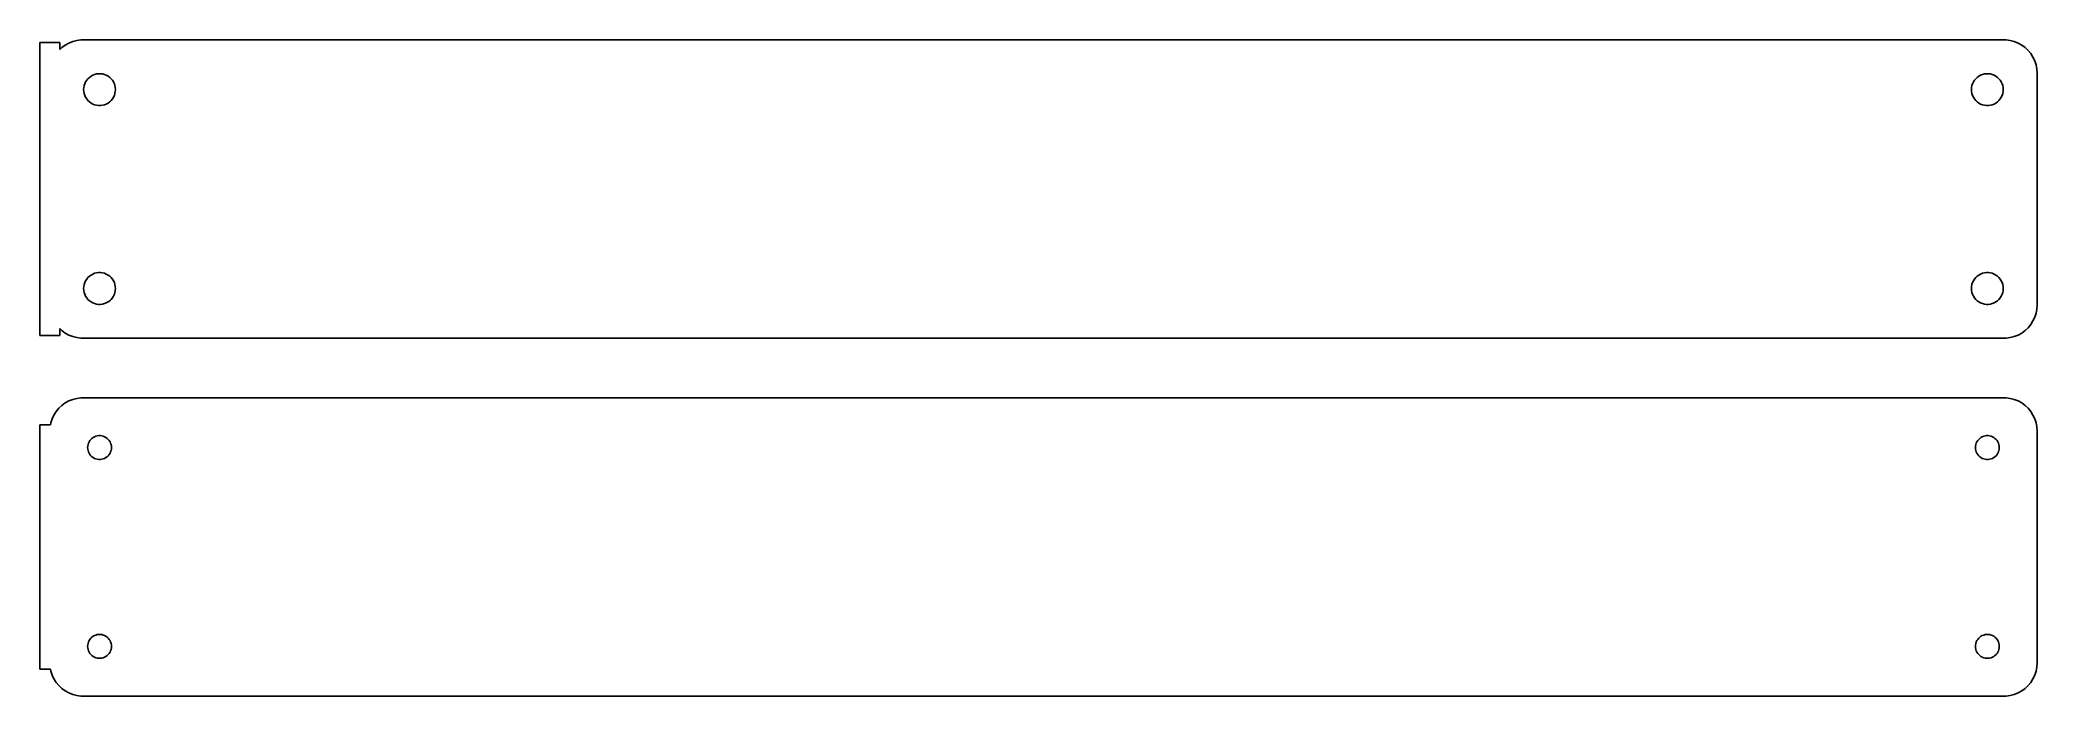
# Model space of a CAD drawing. Header units: metres. Extents: x -152 to 150, y 32 to 130.
import ezdxf

# ---------------------------------------------------------------- set-up
doc = ezdxf.new("R2010")
doc.units = ezdxf.units.M

msp = doc.modelspace()

# ---------------------------------------------------------------- linework, layer by layer
for p, q in [((-148.5, 130.115), (-151.5, 130.115)), ((-151.5, 130.115), (-151.5, 85.8852)), ((-148.5, 129.059), (-148.5, 130.115)), ((-147.679, 129.722), (-148.187, 129.353)), ((-147.129, 130.024), (-147.679, 129.722)), ((-146.545, 130.255), (-147.129, 130.024)), ((-145.937, 130.411), (-146.545, 130.255)), ((-145.314, 130.49), (-145.937, 130.411)), ((145.314, 130.49), (-145.314, 130.49)), ((145.937, 130.411), (145.314, 130.49)), ((146.545, 130.255), (145.937, 130.411)), ((147.129, 130.024), (146.545, 130.255)), ((147.679, 129.722), (147.129, 130.024)), ((148.187, 129.353), (147.679, 129.722)), ((-148.187, 129.353), (-148.5, 129.059)), ((148.645, 128.923), (148.187, 129.353)), ((149.045, 128.439), (148.645, 128.923)), ((149.382, 127.909), (149.045, 128.439)), ((149.649, 127.341), (149.382, 127.909)), ((149.843, 126.743), (149.649, 127.341)), ((149.961, 126.127), (149.843, 126.743)), ((-144.825, 123.597), (-144.731, 123.883)), ((-144.731, 123.883), (-144.603, 124.156)), ((-144.603, 124.156), (-144.442, 124.411)), ((-144.442, 124.411), (-144.25, 124.643)), ((-144.25, 124.643), (-144.03, 124.849)), ((-144.03, 124.849), (-143.786, 125.026)), ((-143.786, 125.026), (-143.522, 125.172)), ((-143.522, 125.172), (-143.242, 125.283)), ((-143.242, 125.283), (-142.95, 125.357)), ((-142.95, 125.357), (-142.651, 125.395)), ((-142.651, 125.395), (-142.349, 125.395)), ((-142.349, 125.395), (-142.05, 125.357)), ((-142.05, 125.357), (-141.758, 125.283)), ((-141.758, 125.283), (-141.478, 125.172)), ((-141.478, 125.172), (-141.214, 125.026)), ((-141.214, 125.026), (-140.97, 124.849)), ((-140.97, 124.849), (-140.75, 124.643)), ((-140.75, 124.643), (-140.558, 124.411)), ((-140.558, 124.411), (-140.397, 124.156)), ((-140.397, 124.156), (-140.269, 123.883)), ((-140.269, 123.883), (-140.175, 123.597)), ((140.175, 123.597), (140.269, 123.883)), ((140.269, 123.883), (140.397, 124.156)), ((140.397, 124.156), (140.558, 124.411)), ((140.558, 124.411), (140.75, 124.643)), ((140.75, 124.643), (140.97, 124.849)), ((140.97, 124.849), (141.214, 125.026)), ((141.214, 125.026), (141.478, 125.172)), ((141.478, 125.172), (141.758, 125.283)), ((141.758, 125.283), (142.05, 125.357)), ((142.05, 125.357), (142.349, 125.395)), ((142.349, 125.395), (142.651, 125.395)), ((142.651, 125.395), (142.95, 125.357)), ((142.95, 125.357), (143.242, 125.283)), ((143.242, 125.283), (143.522, 125.172)), ((143.522, 125.172), (143.786, 125.026)), ((143.786, 125.026), (144.03, 124.849)), ((144.03, 124.849), (144.25, 124.643)), ((144.25, 124.643), (144.442, 124.411)), ((144.442, 124.411), (144.603, 124.156)), ((144.603, 124.156), (144.731, 123.883)), ((144.731, 123.883), (144.825, 123.597)), ((150, 125.5), (149.961, 126.127)), ((150, 90.5), (150, 125.5)), ((-144.9, 123), (-144.881, 123.301)), ((-144.881, 122.699), (-144.9, 123)), ((-144.881, 123.301), (-144.825, 123.597)), ((-144.825, 122.403), (-144.881, 122.699)), ((-144.731, 122.117), (-144.825, 122.403)), ((-144.603, 121.844), (-144.731, 122.117)), ((-144.442, 121.589), (-144.603, 121.844)), ((-144.25, 121.357), (-144.442, 121.589)), ((-144.03, 121.151), (-144.25, 121.357)), ((-143.786, 120.974), (-144.03, 121.151)), ((-143.522, 120.828), (-143.786, 120.974)), ((-143.242, 120.717), (-143.522, 120.828)), ((-142.95, 120.643), (-143.242, 120.717)), ((-142.651, 120.605), (-142.95, 120.643)), ((-142.349, 120.605), (-142.651, 120.605)), ((-142.05, 120.643), (-142.349, 120.605)), ((-141.758, 120.717), (-142.05, 120.643)), ((-141.478, 120.828), (-141.758, 120.717)), ((-141.214, 120.974), (-141.478, 120.828)), ((-140.97, 121.151), (-141.214, 120.974)), ((-140.75, 121.357), (-140.97, 121.151)), ((-140.558, 121.589), (-140.75, 121.357)), ((-140.397, 121.844), (-140.558, 121.589)), ((-140.269, 122.117), (-140.397, 121.844)), ((-140.175, 122.403), (-140.269, 122.117)), ((-140.175, 123.597), (-140.119, 123.301)), ((-140.119, 122.699), (-140.175, 122.403)), ((-140.119, 123.301), (-140.1, 123)), ((-140.1, 123), (-140.119, 122.699)), ((140.1, 123), (140.119, 123.301)), ((140.119, 122.699), (140.1, 123)), ((140.119, 123.301), (140.175, 123.597)), ((140.175, 122.403), (140.119, 122.699)), ((140.269, 122.117), (140.175, 122.403)), ((140.397, 121.844), (140.269, 122.117)), ((140.558, 121.589), (140.397, 121.844)), ((140.75, 121.357), (140.558, 121.589)), ((140.97, 121.151), (140.75, 121.357)), ((141.214, 120.974), (140.97, 121.151)), ((141.478, 120.828), (141.214, 120.974)), ((141.758, 120.717), (141.478, 120.828)), ((142.05, 120.643), (141.758, 120.717)), ((142.349, 120.605), (142.05, 120.643)), ((142.651, 120.605), (142.349, 120.605)), ((142.95, 120.643), (142.651, 120.605)), ((143.242, 120.717), (142.95, 120.643)), ((143.522, 120.828), (143.242, 120.717)), ((143.786, 120.974), (143.522, 120.828)), ((144.03, 121.151), (143.786, 120.974)), ((144.25, 121.357), (144.03, 121.151)), ((144.442, 121.589), (144.25, 121.357)), ((144.603, 121.844), (144.442, 121.589)), ((144.731, 122.117), (144.603, 121.844)), ((144.825, 122.403), (144.731, 122.117)), ((144.825, 123.597), (144.881, 123.301)), ((144.881, 122.699), (144.825, 122.403)), ((144.881, 123.301), (144.9, 123)), ((144.9, 123), (144.881, 122.699)), ((-144.881, 93.3008), (-144.825, 93.5969)), ((-144.825, 93.5969), (-144.731, 93.8835)), ((-144.731, 93.8835), (-144.603, 94.1562)), ((-144.603, 94.1562), (-144.442, 94.4107)), ((-144.442, 94.4107), (-144.25, 94.6429)), ((-144.25, 94.6429), (-144.03, 94.8492)), ((-144.03, 94.8492), (-143.786, 95.0264)), ((-143.786, 95.0264), (-143.522, 95.1716)), ((-143.522, 95.1716), (-143.242, 95.2825)), ((-143.242, 95.2825), (-142.95, 95.3575)), ((-142.95, 95.3575), (-142.651, 95.3953)), ((-142.651, 95.3953), (-142.349, 95.3953)), ((-142.349, 95.3953), (-142.05, 95.3575)), ((-142.05, 95.3575), (-141.758, 95.2825)), ((-141.758, 95.2825), (-141.478, 95.1716)), ((-141.478, 95.1716), (-141.214, 95.0264)), ((-141.214, 95.0264), (-140.97, 94.8492)), ((-140.97, 94.8492), (-140.75, 94.6429)), ((-140.75, 94.6429), (-140.558, 94.4107)), ((-140.558, 94.4107), (-140.397, 94.1562)), ((-140.397, 94.1562), (-140.269, 93.8835)), ((-140.269, 93.8835), (-140.175, 93.5969)), ((-140.175, 93.5969), (-140.119, 93.3008)), ((140.119, 93.3008), (140.175, 93.5969)), ((140.175, 93.5969), (140.269, 93.8835)), ((140.269, 93.8835), (140.397, 94.1562)), ((140.397, 94.1562), (140.558, 94.4107)), ((140.558, 94.4107), (140.75, 94.6429)), ((140.75, 94.6429), (140.97, 94.8492)), ((140.97, 94.8492), (141.214, 95.0264)), ((141.214, 95.0264), (141.478, 95.1716)), ((141.478, 95.1716), (141.758, 95.2825)), ((141.758, 95.2825), (142.05, 95.3575)), ((142.05, 95.3575), (142.349, 95.3953)), ((142.349, 95.3953), (142.651, 95.3953)), ((142.651, 95.3953), (142.95, 95.3575)), ((142.95, 95.3575), (143.242, 95.2825)), ((143.242, 95.2825), (143.522, 95.1716)), ((143.522, 95.1716), (143.786, 95.0264)), ((143.786, 95.0264), (144.03, 94.8492)), ((144.03, 94.8492), (144.25, 94.6429)), ((144.25, 94.6429), (144.442, 94.4107)), ((144.442, 94.4107), (144.603, 94.1562)), ((144.603, 94.1562), (144.731, 93.8835)), ((144.731, 93.8835), (144.825, 93.5969)), ((144.825, 93.5969), (144.881, 93.3008)), ((-144.9, 93), (-144.881, 93.3008)), ((-144.881, 92.6992), (-144.9, 93)), ((-144.825, 92.4032), (-144.881, 92.6992)), ((-144.731, 92.1165), (-144.825, 92.4032)), ((-144.603, 91.8438), (-144.731, 92.1165)), ((-144.442, 91.5893), (-144.603, 91.8438)), ((-144.25, 91.3571), (-144.442, 91.5893)), ((-144.03, 91.1508), (-144.25, 91.3571)), ((-143.786, 90.9736), (-144.03, 91.1508)), ((-143.522, 90.8284), (-143.786, 90.9736)), ((-143.242, 90.7175), (-143.522, 90.8284)), ((-142.95, 90.6425), (-143.242, 90.7175)), ((-142.651, 90.6047), (-142.95, 90.6425)), ((-142.349, 90.6047), (-142.651, 90.6047)), ((-142.05, 90.6425), (-142.349, 90.6047)), ((-141.758, 90.7175), (-142.05, 90.6425)), ((-141.478, 90.8284), (-141.758, 90.7175)), ((-141.214, 90.9736), (-141.478, 90.8284)), ((-140.97, 91.1508), (-141.214, 90.9736)), ((-140.75, 91.3571), (-140.97, 91.1508)), ((-140.558, 91.5893), (-140.75, 91.3571)), ((-140.397, 91.8438), (-140.558, 91.5893)), ((-140.269, 92.1165), (-140.397, 91.8438)), ((-140.175, 92.4032), (-140.269, 92.1165)), ((-140.119, 92.6992), (-140.175, 92.4032)), ((-140.119, 93.3008), (-140.1, 93)), ((-140.1, 93), (-140.119, 92.6992)), ((140.1, 93), (140.119, 93.3008)), ((140.119, 92.6992), (140.1, 93)), ((140.175, 92.4032), (140.119, 92.6992)), ((140.269, 92.1165), (140.175, 92.4032)), ((140.397, 91.8438), (140.269, 92.1165)), ((140.558, 91.5893), (140.397, 91.8438)), ((140.75, 91.3571), (140.558, 91.5893)), ((140.97, 91.1508), (140.75, 91.3571)), ((141.214, 90.9736), (140.97, 91.1508)), ((141.478, 90.8284), (141.214, 90.9736)), ((141.758, 90.7175), (141.478, 90.8284)), ((142.05, 90.6425), (141.758, 90.7175)), ((142.349, 90.6047), (142.05, 90.6425)), ((142.651, 90.6047), (142.349, 90.6047)), ((142.95, 90.6425), (142.651, 90.6047)), ((143.242, 90.7175), (142.95, 90.6425)), ((143.522, 90.8284), (143.242, 90.7175)), ((143.786, 90.9736), (143.522, 90.8284)), ((144.03, 91.1508), (143.786, 90.9736)), ((144.25, 91.3571), (144.03, 91.1508)), ((144.442, 91.5893), (144.25, 91.3571)), ((144.603, 91.8438), (144.442, 91.5893)), ((144.731, 92.1165), (144.603, 91.8438)), ((144.825, 92.4032), (144.731, 92.1165)), ((144.881, 92.6992), (144.825, 92.4032)), ((144.881, 93.3008), (144.9, 93)), ((144.9, 93), (144.881, 92.6992)), ((149.961, 89.8733), (150, 90.5)), ((148.645, 87.0773), (149.045, 87.5611)), ((149.045, 87.5611), (149.382, 88.0912)), ((149.382, 88.0912), (149.649, 88.6594)), ((149.649, 88.6594), (149.843, 89.2566)), ((149.843, 89.2566), (149.961, 89.8733)), ((-151.5, 85.8852), (-148.5, 85.8852)), ((-148.5, 85.8852), (-148.5, 86.9413)), ((-148.5, 86.9413), (-148.187, 86.6474)), ((-148.187, 86.6474), (-147.679, 86.2784)), ((-147.679, 86.2784), (-147.129, 85.9759)), ((-147.129, 85.9759), (-146.545, 85.7447)), ((-146.545, 85.7447), (-145.937, 85.5886)), ((-145.937, 85.5886), (-145.314, 85.5099)), ((-145.314, 85.5099), (145.314, 85.5099)), ((145.314, 85.5099), (145.937, 85.5886)), ((145.937, 85.5886), (146.545, 85.7447)), ((146.545, 85.7447), (147.129, 85.9759)), ((147.129, 85.9759), (147.679, 86.2784)), ((147.679, 86.2784), (148.187, 86.6474)), ((148.187, 86.6474), (148.645, 87.0773)), ((-147.679, 75.7216), (-148.187, 75.3526)), ((-147.129, 76.0241), (-147.679, 75.7216)), ((-146.545, 76.2553), (-147.129, 76.0241)), ((-145.937, 76.4114), (-146.545, 76.2553)), ((-145.314, 76.4901), (-145.937, 76.4114)), ((145.314, 76.4901), (-145.314, 76.4901)), ((145.937, 76.4114), (145.314, 76.4901)), ((146.545, 76.2553), (145.937, 76.4114)), ((147.129, 76.0241), (146.545, 76.2553)), ((147.679, 75.7216), (147.129, 76.0241)), ((148.187, 75.3526), (147.679, 75.7216)), ((-149.9, 72.4442), (-151.5, 72.4442)), ((-151.5, 72.4442), (-151.5, 35.5558)), ((-149.843, 72.7434), (-149.9, 72.4442)), ((-149.649, 73.3406), (-149.843, 72.7434)), ((-149.382, 73.9088), (-149.649, 73.3406)), ((-149.045, 74.4389), (-149.382, 73.9088)), ((-148.645, 74.9227), (-149.045, 74.4389)), ((-148.187, 75.3526), (-148.645, 74.9227)), ((148.645, 74.9227), (148.187, 75.3526)), ((149.045, 74.4389), (148.645, 74.9227)), ((149.382, 73.9088), (149.045, 74.4389)), ((149.649, 73.3406), (149.382, 73.9088)), ((149.843, 72.7434), (149.649, 73.3406)), ((149.961, 72.1267), (149.843, 72.7434)), ((-144.286, 69.2256), (-144.243, 69.4476)), ((-144.243, 69.4476), (-144.174, 69.6626)), ((-144.174, 69.6626), (-144.077, 69.8671)), ((-144.077, 69.8671), (-143.956, 70.058)), ((-143.956, 70.058), (-143.812, 70.2322)), ((-143.812, 70.2322), (-143.647, 70.3869)), ((-143.647, 70.3869), (-143.464, 70.5198)), ((-143.464, 70.5198), (-143.266, 70.6287)), ((-143.266, 70.6287), (-143.056, 70.7119)), ((-143.056, 70.7119), (-142.837, 70.7681)), ((-142.837, 70.7681), (-142.613, 70.7964)), ((-142.613, 70.7964), (-142.387, 70.7964)), ((-142.387, 70.7964), (-142.163, 70.7681)), ((-142.163, 70.7681), (-141.944, 70.7119)), ((-141.944, 70.7119), (-141.734, 70.6287)), ((-141.734, 70.6287), (-141.536, 70.5198)), ((-141.536, 70.5198), (-141.353, 70.3869)), ((-141.353, 70.3869), (-141.188, 70.2322)), ((-141.188, 70.2322), (-141.044, 70.058)), ((-141.044, 70.058), (-140.923, 69.8671)), ((-140.923, 69.8671), (-140.826, 69.6626)), ((-140.826, 69.6626), (-140.757, 69.4476)), ((-140.757, 69.4476), (-140.714, 69.2256)), ((140.714, 69.2256), (140.757, 69.4476)), ((140.757, 69.4476), (140.826, 69.6626)), ((140.826, 69.6626), (140.923, 69.8671)), ((140.923, 69.8671), (141.044, 70.058)), ((141.044, 70.058), (141.188, 70.2322)), ((141.188, 70.2322), (141.353, 70.3869)), ((141.353, 70.3869), (141.536, 70.5198)), ((141.536, 70.5198), (141.734, 70.6287)), ((141.734, 70.6287), (141.944, 70.7119)), ((141.944, 70.7119), (142.163, 70.7681)), ((142.163, 70.7681), (142.387, 70.7964)), ((142.387, 70.7964), (142.613, 70.7964)), ((142.613, 70.7964), (142.837, 70.7681)), ((142.837, 70.7681), (143.056, 70.7119)), ((143.056, 70.7119), (143.266, 70.6287)), ((143.266, 70.6287), (143.464, 70.5198)), ((143.464, 70.5198), (143.647, 70.3869)), ((143.647, 70.3869), (143.812, 70.2322)), ((143.812, 70.2322), (143.956, 70.058)), ((143.956, 70.058), (144.077, 69.8671)), ((144.077, 69.8671), (144.174, 69.6626)), ((144.174, 69.6626), (144.243, 69.4476)), ((144.243, 69.4476), (144.286, 69.2256)), ((150, 71.5), (149.961, 72.1267)), ((150, 36.5), (150, 71.5)), ((-144.3, 69), (-144.286, 69.2256)), ((-144.286, 68.7744), (-144.3, 69)), ((-144.243, 68.5524), (-144.286, 68.7744)), ((-144.174, 68.3374), (-144.243, 68.5524)), ((-144.077, 68.1328), (-144.174, 68.3374)), ((-143.956, 67.942), (-144.077, 68.1328)), ((-143.812, 67.7678), (-143.956, 67.942)), ((-143.647, 67.6131), (-143.812, 67.7678)), ((-143.464, 67.4802), (-143.647, 67.6131)), ((-143.266, 67.3713), (-143.464, 67.4802)), ((-143.056, 67.2881), (-143.266, 67.3713)), ((-142.837, 67.2319), (-143.056, 67.2881)), ((-142.613, 67.2036), (-142.837, 67.2319)), ((-142.387, 67.2036), (-142.613, 67.2036)), ((-142.163, 67.2319), (-142.387, 67.2036)), ((-141.944, 67.2881), (-142.163, 67.2319)), ((-141.734, 67.3713), (-141.944, 67.2881)), ((-141.536, 67.4802), (-141.734, 67.3713)), ((-141.353, 67.6131), (-141.536, 67.4802)), ((-141.188, 67.7678), (-141.353, 67.6131)), ((-141.044, 67.942), (-141.188, 67.7678)), ((-140.923, 68.1328), (-141.044, 67.942)), ((-140.826, 68.3374), (-140.923, 68.1328)), ((-140.757, 68.5524), (-140.826, 68.3374)), ((-140.714, 68.7744), (-140.757, 68.5524)), ((-140.714, 69.2256), (-140.7, 69)), ((-140.7, 69), (-140.714, 68.7744)), ((140.7, 69), (140.714, 69.2256)), ((140.714, 68.7744), (140.7, 69)), ((140.757, 68.5524), (140.714, 68.7744)), ((140.826, 68.3374), (140.757, 68.5524)), ((140.923, 68.1328), (140.826, 68.3374)), ((141.044, 67.942), (140.923, 68.1328)), ((141.188, 67.7678), (141.044, 67.942)), ((141.353, 67.6131), (141.188, 67.7678)), ((141.536, 67.4802), (141.353, 67.6131)), ((141.734, 67.3713), (141.536, 67.4802)), ((141.944, 67.2881), (141.734, 67.3713)), ((142.163, 67.2319), (141.944, 67.2881)), ((142.387, 67.2036), (142.163, 67.2319)), ((142.613, 67.2036), (142.387, 67.2036)), ((142.837, 67.2319), (142.613, 67.2036)), ((143.056, 67.2881), (142.837, 67.2319)), ((143.266, 67.3713), (143.056, 67.2881)), ((143.464, 67.4802), (143.266, 67.3713)), ((143.647, 67.6131), (143.464, 67.4802)), ((143.812, 67.7678), (143.647, 67.6131)), ((143.956, 67.942), (143.812, 67.7678)), ((144.077, 68.1328), (143.956, 67.942)), ((144.174, 68.3374), (144.077, 68.1328)), ((144.243, 68.5524), (144.174, 68.3374)), ((144.286, 68.7744), (144.243, 68.5524)), ((144.286, 69.2256), (144.3, 69)), ((144.3, 69), (144.286, 68.7744)), ((-144.3, 39), (-144.286, 39.2256)), ((-144.286, 39.2256), (-144.243, 39.4476)), ((-144.243, 39.4476), (-144.174, 39.6626)), ((-144.174, 39.6626), (-144.077, 39.8672)), ((-144.077, 39.8672), (-143.956, 40.058)), ((-143.956, 40.058), (-143.812, 40.2322)), ((-143.812, 40.2322), (-143.647, 40.3869)), ((-143.647, 40.3869), (-143.464, 40.5198)), ((-143.464, 40.5198), (-143.266, 40.6287)), ((-143.266, 40.6287), (-143.056, 40.7119)), ((-143.056, 40.7119), (-142.837, 40.7681)), ((-142.837, 40.7681), (-142.613, 40.7964)), ((-142.613, 40.7964), (-142.387, 40.7964)), ((-142.387, 40.7964), (-142.163, 40.7681)), ((-142.163, 40.7681), (-141.944, 40.7119)), ((-141.944, 40.7119), (-141.734, 40.6287)), ((-141.734, 40.6287), (-141.536, 40.5198)), ((-141.536, 40.5198), (-141.353, 40.3869)), ((-141.353, 40.3869), (-141.188, 40.2322)), ((-141.188, 40.2322), (-141.044, 40.058)), ((-141.044, 40.058), (-140.923, 39.8672)), ((-140.923, 39.8672), (-140.826, 39.6626)), ((-140.826, 39.6626), (-140.757, 39.4476)), ((-140.757, 39.4476), (-140.714, 39.2256)), ((-140.714, 39.2256), (-140.7, 39)), ((140.7, 39), (140.714, 39.2256)), ((140.714, 39.2256), (140.757, 39.4476)), ((140.757, 39.4476), (140.826, 39.6626)), ((140.826, 39.6626), (140.923, 39.8672)), ((140.923, 39.8672), (141.044, 40.058)), ((141.044, 40.058), (141.188, 40.2322)), ((141.188, 40.2322), (141.353, 40.3869)), ((141.353, 40.3869), (141.536, 40.5198)), ((141.536, 40.5198), (141.734, 40.6287)), ((141.734, 40.6287), (141.944, 40.7119)), ((141.944, 40.7119), (142.163, 40.7681)), ((142.163, 40.7681), (142.387, 40.7964)), ((142.387, 40.7964), (142.613, 40.7964)), ((142.613, 40.7964), (142.837, 40.7681)), ((142.837, 40.7681), (143.056, 40.7119)), ((143.056, 40.7119), (143.266, 40.6287)), ((143.266, 40.6287), (143.464, 40.5198)), ((143.464, 40.5198), (143.647, 40.3869)), ((143.647, 40.3869), (143.812, 40.2322)), ((143.812, 40.2322), (143.956, 40.058)), ((143.956, 40.058), (144.077, 39.8672)), ((144.077, 39.8672), (144.174, 39.6626)), ((144.174, 39.6626), (144.243, 39.4476)), ((144.243, 39.4476), (144.286, 39.2256)), ((144.286, 39.2256), (144.3, 39)), ((-144.286, 38.7744), (-144.3, 39)), ((-144.243, 38.5524), (-144.286, 38.7744)), ((-144.174, 38.3374), (-144.243, 38.5524)), ((-144.077, 38.1329), (-144.174, 38.3374)), ((-143.956, 37.942), (-144.077, 38.1329)), ((-143.812, 37.7678), (-143.956, 37.942)), ((-143.647, 37.6131), (-143.812, 37.7678)), ((-143.464, 37.4802), (-143.647, 37.6131)), ((-143.266, 37.3713), (-143.464, 37.4802)), ((-143.056, 37.2881), (-143.266, 37.3713)), ((-142.837, 37.2319), (-143.056, 37.2881)), ((-142.613, 37.2036), (-142.837, 37.2319)), ((-142.387, 37.2036), (-142.613, 37.2036)), ((-142.163, 37.2319), (-142.387, 37.2036)), ((-141.944, 37.2881), (-142.163, 37.2319)), ((-141.734, 37.3713), (-141.944, 37.2881)), ((-141.536, 37.4802), (-141.734, 37.3713)), ((-141.353, 37.6131), (-141.536, 37.4802)), ((-141.188, 37.7678), (-141.353, 37.6131)), ((-141.044, 37.942), (-141.188, 37.7678)), ((-140.923, 38.1329), (-141.044, 37.942)), ((-140.826, 38.3374), (-140.923, 38.1329)), ((-140.757, 38.5524), (-140.826, 38.3374)), ((-140.714, 38.7744), (-140.757, 38.5524)), ((-140.7, 39), (-140.714, 38.7744)), ((140.714, 38.7744), (140.7, 39)), ((140.757, 38.5524), (140.714, 38.7744)), ((140.826, 38.3374), (140.757, 38.5524)), ((140.923, 38.1329), (140.826, 38.3374)), ((141.044, 37.942), (140.923, 38.1329)), ((141.188, 37.7678), (141.044, 37.942)), ((141.353, 37.6131), (141.188, 37.7678)), ((141.536, 37.4802), (141.353, 37.6131)), ((141.734, 37.3713), (141.536, 37.4802)), ((141.944, 37.2881), (141.734, 37.3713)), ((142.163, 37.2319), (141.944, 37.2881)), ((142.387, 37.2036), (142.163, 37.2319)), ((142.613, 37.2036), (142.387, 37.2036)), ((142.837, 37.2319), (142.613, 37.2036)), ((143.056, 37.2881), (142.837, 37.2319)), ((143.266, 37.3713), (143.056, 37.2881)), ((143.464, 37.4802), (143.266, 37.3713)), ((143.647, 37.6131), (143.464, 37.4802)), ((143.812, 37.7678), (143.647, 37.6131)), ((143.956, 37.942), (143.812, 37.7678)), ((144.077, 38.1329), (143.956, 37.942)), ((144.174, 38.3374), (144.077, 38.1329)), ((144.243, 38.5524), (144.174, 38.3374)), ((144.286, 38.7744), (144.243, 38.5524)), ((144.3, 39), (144.286, 38.7744)), ((149.961, 35.8733), (150, 36.5)), ((-151.5, 35.5558), (-149.9, 35.5558)), ((-149.9, 35.5558), (-149.843, 35.2566)), ((-149.843, 35.2566), (-149.649, 34.6594)), ((-149.649, 34.6594), (-149.382, 34.0912)), ((-149.382, 34.0912), (-149.045, 33.5611)), ((-149.045, 33.5611), (-148.645, 33.0773)), ((148.645, 33.0773), (149.045, 33.5611)), ((149.045, 33.5611), (149.382, 34.0912)), ((149.382, 34.0912), (149.649, 34.6594)), ((149.649, 34.6594), (149.843, 35.2566)), ((149.843, 35.2566), (149.961, 35.8733)), ((-148.645, 33.0773), (-148.187, 32.6474)), ((-148.187, 32.6474), (-147.679, 32.2784)), ((-147.679, 32.2784), (-147.129, 31.9759)), ((-147.129, 31.9759), (-146.545, 31.7447)), ((-146.545, 31.7447), (-145.937, 31.5886)), ((-145.937, 31.5886), (-145.314, 31.5099)), ((-145.314, 31.5099), (145.314, 31.5099)), ((145.314, 31.5099), (145.937, 31.5886)), ((145.937, 31.5886), (146.545, 31.7447)), ((146.545, 31.7447), (147.129, 31.9759)), ((147.129, 31.9759), (147.679, 32.2784)), ((147.679, 32.2784), (148.187, 32.6474)), ((148.187, 32.6474), (148.645, 33.0773))]:
    msp.add_line(p, q)

doc.saveas('drawing.dxf')
